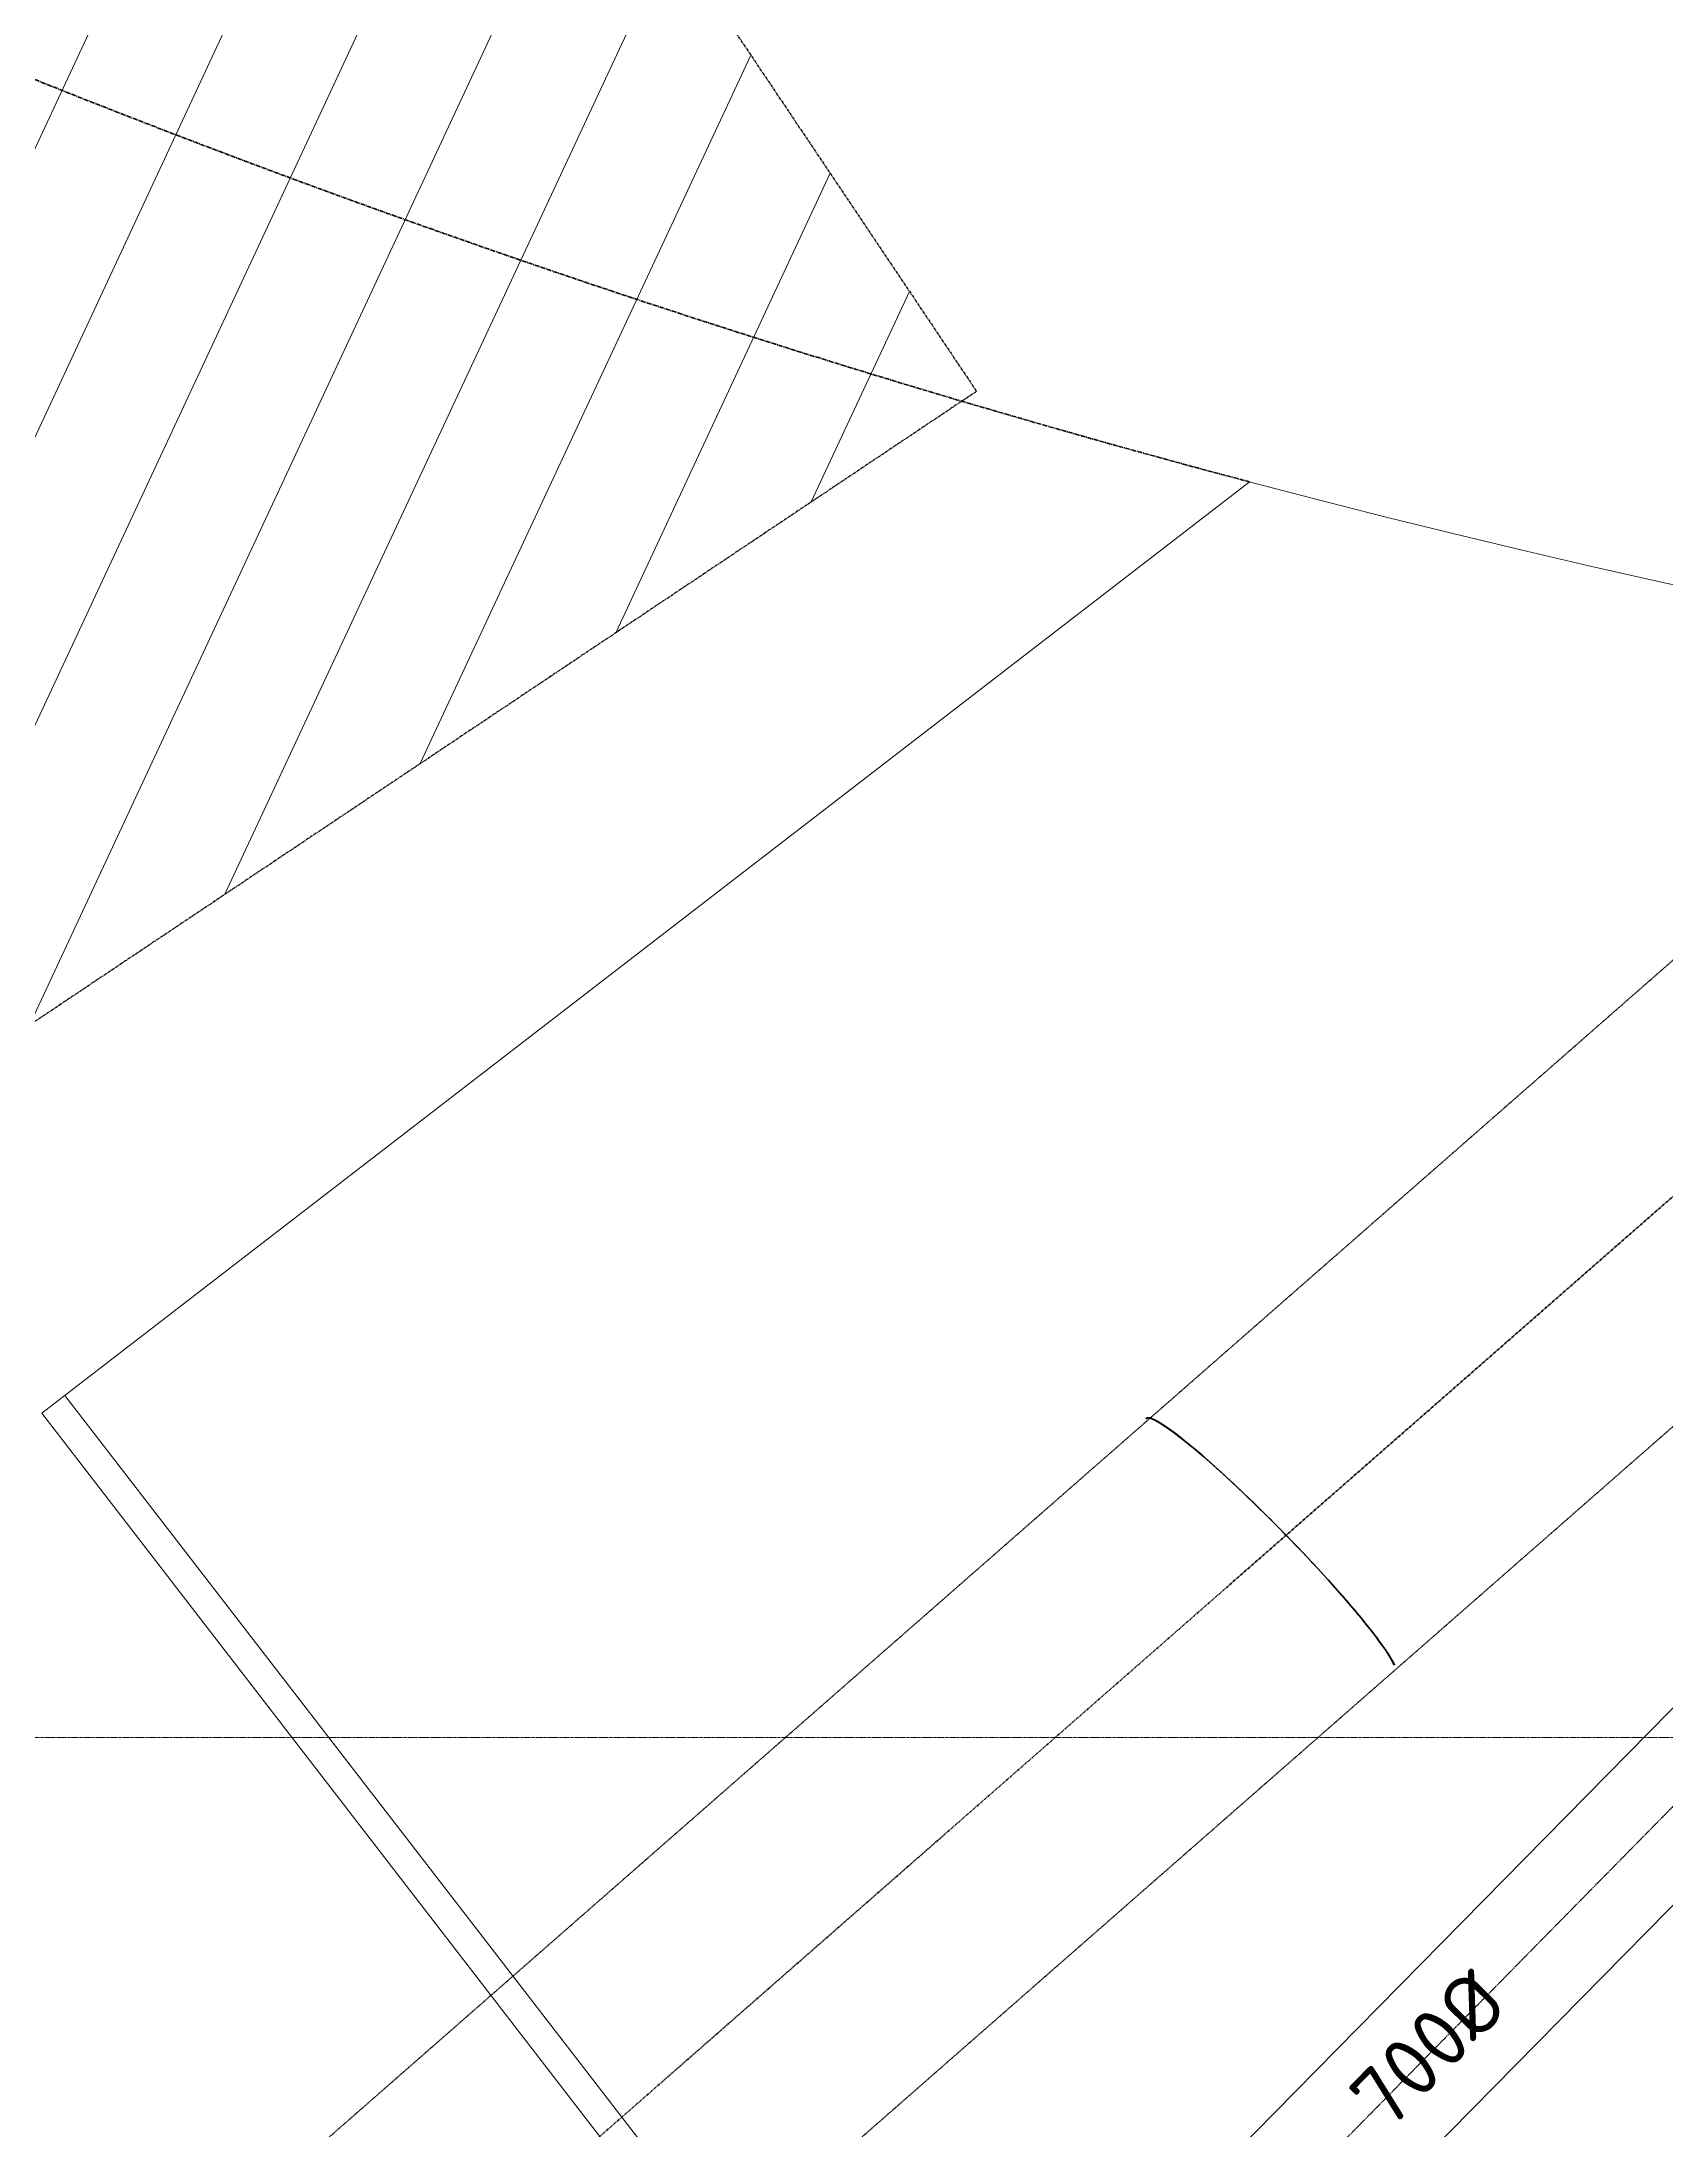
# Model space of a CAD drawing. Header units: inches. Extents: x 0 to 235202, y 0 to 361577.
# Drawn here: x 107026 to 115357, y 308712 to 319427 of the extents above; entities that cross this region are included whole.
import ezdxf
from ezdxf.enums import TextEntityAlignment as Align

# ---------------------------------------------------------------- set-up
doc = ezdxf.new("R2010")
doc.units = ezdxf.units.IN
doc.header["$MEASUREMENT"] = 0
for name, pattern in [('CENTER', [2, 1.25, -0.25, 0.25, -0.25]), ('CENTER2', [1.125, 0.75, -0.125, 0.125, -0.125]), ('HIDDEN', [0.375, 0.25, -0.125]), ('PHANTOM2', [1.25, 0.625, -0.125, 0.125, -0.125, 0.125, -0.125])]:
    doc.linetypes.add(name, pattern=pattern)
doc.layers.add('.5', color=8, linetype='Continuous', lineweight=0)
doc.layers.add('DIM', color=251, linetype='Continuous', lineweight=0)
doc.layers.add('1', color=1, linetype='CENTER')
doc.layers.add('text', color=3, linetype='Continuous')
doc.styles.add('ISO', font='isocpeur.ttf')
doc.styles.get("Standard").update_dxf_attribs({"font": 'arial.ttf'})
doc.linetypes.add('FENCE_LINE', pattern='A,0.5,-0.1,["X",Standard,S=0.1,R=0,X=-0.02,Y=-0.05],-0.1', length=0.7)

msp = doc.modelspace()

# ---------------------------------------------------------------- linework, layer by layer
at = {"layer": '.5', "color": 8, "linetype": 'CENTER', "ltscale": 5}
msp.add_line((117061, 312069), (108724, 303597), dxfattribs=at)
at = {"layer": '.5', "color": 8, "linetype": 'CENTER', "ltscale": 10}
msp.add_line((169573, 310726), (105059, 310726), dxfattribs=at)
at = {"layer": '1', "color": 8, "linetype": 'PHANTOM2', "ltscale": 20}
for p, q in [((110514, 319579), (111820, 317633)), ((111820, 317633), (99645, 309483))]:
    msp.add_line(p, q, dxfattribs=at)
at = {"layer": 'DIM', "color": 8, "linetype": 'Continuous'}
for p, q in [((103954, 312368), (110786, 327019)), ((104957, 313039), (111189, 326404)), ((105959, 313710), (111592, 325789)), ((106962, 314381), (111995, 325174)), ((107965, 315053), (112398, 324559)), ((108967, 315724), (110662, 319358)), ((109970, 316395), (111069, 318752)), ((110972, 317066), (111476, 318146))]:
    msp.add_line(p, q, dxfattribs=at)
at = {"layer": 'DIM', "color": 8, "linetype": 'HIDDEN', "ltscale": 10}
for p, q in [((118753, 317659), (106717, 307115)), ((119964, 316328), (107904, 305761))]:
    msp.add_line(p, q, dxfattribs=at)
at = {"layer": 'DIM', "color": 8, "linetype": 'PHANTOM2', "lineweight": 50, "ltscale": 20}
msp.add_line((119916, 317466), (107318, 306429), dxfattribs=at)
at = {"layer": 'DIM', "color": 8, "linetype": 'FENCE_LINE', "ltscale": 25}
for p in [(113219, 317168), (145707, 262255)]:
    msp.add_line(p, (107026, 312390), dxfattribs=at)
at = {"layer": 'DIM', "color": 8, "linetype": 'Continuous', "ltscale": 25}
msp.add_line((145897, 262255), (107144, 312482), dxfattribs=at)
at = {"layer": 'DIM', "color": 8, "lineweight": 50}
for p, q in [((116780, 312289), (108530, 303906)), ((115733, 310214), (112904, 307339))]:
    msp.add_line(p, q, dxfattribs=at)
at = {"layer": 'DIM', "color": 8, "linetype": 'Continuous'}
msp.add_arc((127090, 369472), 51111, 236.5614, 351.1141, dxfattribs=at)
at = {"layer": 'DIM', "color": 8, "linetype": 'FENCE_LINE', "ltscale": 25}
msp.add_arc((127090, 369472), 54111, 255.1469, 351.1141, dxfattribs=at)
at = {"layer": 'DIM', "color": 8, "linetype": 'CENTER2', "lineweight": 35, "ltscale": 30}
msp.add_arc((127090, 369472), 54111, 237.9393, 255.1469, dxfattribs=at)
at = {"layer": 'DIM', "color": 8, "lineweight": 50}
for centre, major_axis, ratio, start_param, end_param in [((113328, 311711), (-639, 653), 0.10343, 4.849247, 6.308275), ((113328, 311711), (-639, 653), 0.10343, 4.849247, 6.308275), ((113337, 311702), (-648, 661), 0.10213, 4.854987, 6.265499), ((113337, 311702), (-648, 661), 0.10213, 4.854987, 6.265499), ((113320, 311719), (648, -661), 0.10213, 0.261573, 1.686859), ((113320, 311719), (648, -661), 0.10213, 0.261573, 1.686859), ((113328, 311711), (639, -653), 0.103433, 0.278024, 1.6884), ((113328, 311711), (639, -653), 0.103433, 0.278024, 1.6884)]:
    msp.add_ellipse(centre, major_axis=major_axis, ratio=ratio, start_param=start_param, end_param=end_param, dxfattribs=at)

# ---------------------------------------------------------------- texts
at = {"color": 8}
for s, rotation, p in [('E', 165.147, (113219, 317168)), ('N', 165.6714, (113698, 317043)), ('I', 166.1959, (114178, 316923)), ('L', 166.7203, (114660, 316807))]:
    msp.add_text(s, height=0.425, rotation=rotation, dxfattribs=at).set_placement(p, align=Align.CENTER)
at = {"layer": 'text', "color": 8, "style": 'ISO'}
msp.add_text('700%%C', height=307.6, rotation=45.379, dxfattribs=at).set_placement((113930, 308699))

doc.saveas('drawing.dxf')
